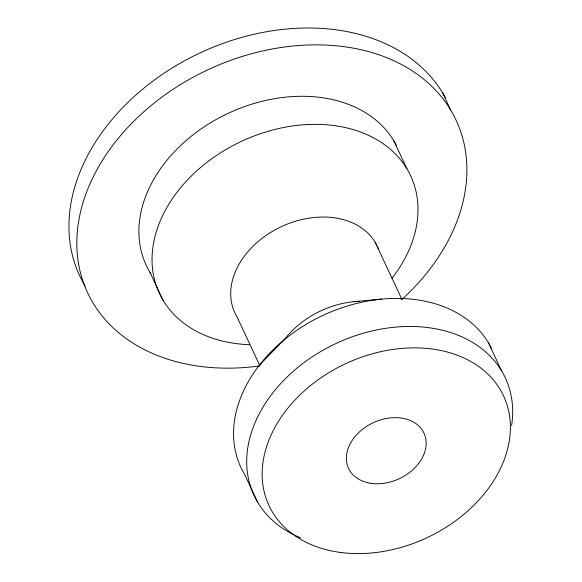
<?xml version="1.0" encoding="UTF-8"?>
<svg xmlns="http://www.w3.org/2000/svg" width="582" height="582" viewBox="0 0 582 582"><rect width="100%" height="100%" fill="white"/><g stroke="black" fill="none" stroke-linecap="round" stroke-linejoin="round"><path stroke-width="0.87" d="M259.55 364.958L284.874 338.964M353.951 301.665L381.443 299.141M442.749 93.135L450.643 109.976M393.759 140.691L406.905 168.758M488.436 342.798L501.582 370.872M375.128 242.192L401.936 299.424M259.965 365.845L236.983 316.79A78.599 58.324 -25.1 0 1 277.519 228.544A78.599 58.324 -25.1 0 1 376.438 244.535M149.974 272.325L163.127 300.392M257.797 502.506L244.651 474.432A138.712 102.919 -25.1 0 1 317.103 318.245A138.712 102.919 -25.1 0 1 491.441 348.291M377.231 246.142A78.599 58.324 -25.1 0 1 378.307 248.63M283.79 340.39A78.599 58.324 -25.1 0 1 359.501 301.301M293.081 534.422A138.712 102.919 -25.1 0 1 332.002 345.432A138.712 102.919 -25.1 0 1 511.585 425.617M300.712 537.892A138.712 102.919 -25.1 0 1 294.747 535.244M249.431 344.697A138.712 102.919 -25.1 0 1 162.152 216.591A138.712 102.919 -25.1 0 1 350.422 128.818A138.712 102.919 -25.1 0 1 392.006 278.232M150.883 273.795A138.712 102.919 -25.1 0 1 220.862 116.946A138.712 102.919 -25.1 0 1 396.357 145.376M259.601 365.947A203.438 150.949 -25.1 0 1 86.885 191.34A203.438 150.949 -25.1 0 1 379.115 54.854A203.438 150.949 -25.1 0 1 401.776 299.541M85.205 286.199A203.438 150.949 -25.1 0 1 189.179 58.302A203.438 150.949 -25.1 0 1 445.405 97.791M371.687 483.438A41.613 30.875 -25.1 0 0 425.718 438.515A41.613 30.875 -25.1 0 0 361.393 430.214A41.613 30.875 -25.1 0 0 371.687 483.438M340.907 552.507A129.459 96.059 -25.1 0 0 508.995 412.747A129.459 96.059 -25.1 0 0 308.889 386.914A129.459 96.059 -25.1 0 0 340.907 552.507"/></g></svg>
